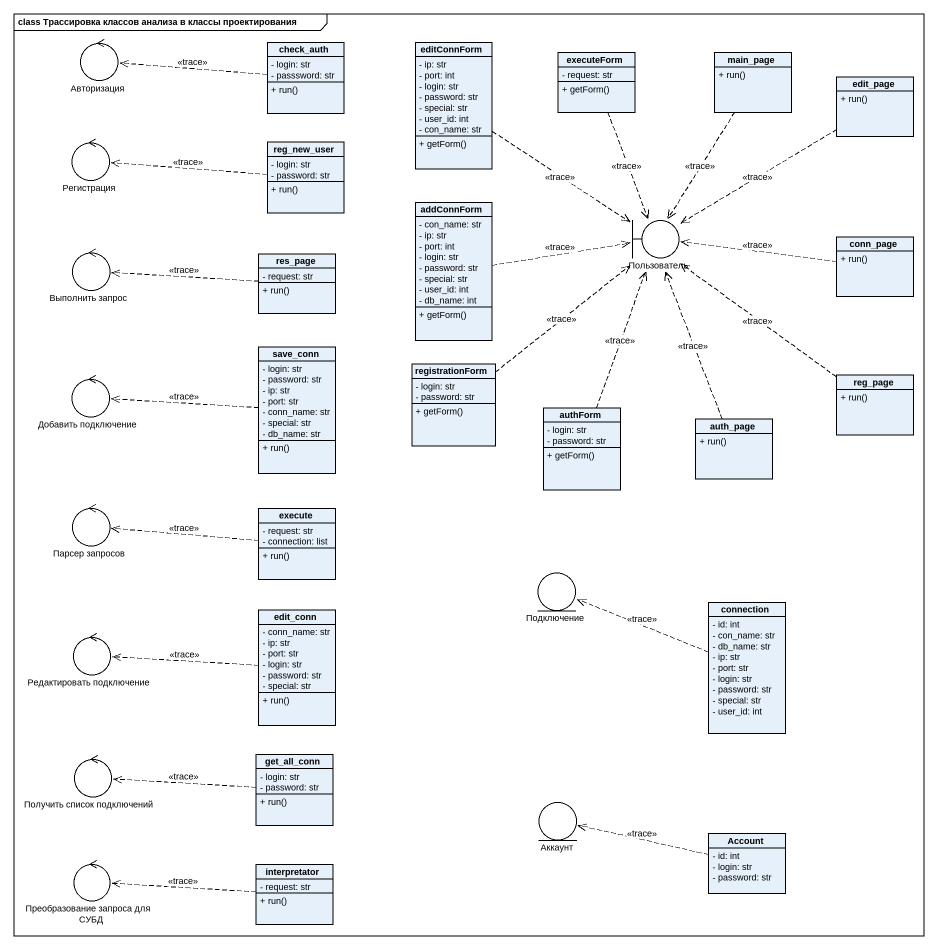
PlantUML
@startuml
mainframe class Трассировка классов анализа в классы проектирования
allowmixing
hide circle
hide empty members
skinparam classAttributeIconSize 0
control Авторизация
class check_auth {
  - login: str
  - passsword: str
  + run()
}
class editConnForm {
  - ip: str
  - port: int
  - login: str
  - password: str
  - special: str
  - user_id: int
  - con_name: str
  + getForm()
}
class executeForm {
  - request: str
  + getForm()
}
class main_page {
  + run()
}
class edit_page {
  + run()
}
control Регистрация
class reg_new_user {
  - login: str
  - password: str
  + run()
}
class addConnForm {
  - con_name: str
  - ip: str
  - port: int
  - login: str
  - password: str
  - special: str
  - user_id: int
  - db_name: int
  + getForm()
}
boundary Пользователь
control "Выполнить запрос" as Выполнить_запрос
class res_page {
  - request: str
  + run()
}
class conn_page {
  + run()
}
class save_conn {
  - login: str
  - password: str
  - ip: str
  - port: str
  - conn_name: str
  - special: str
  - db_name: str
  + run()
}
control "Добавить подключение" as Добавить_подключение
class registrationForm {
  - login: str
  - password: str
  + getForm()
}
class reg_page {
  + run()
}
class authForm {
  - login: str
  - password: str
  + getForm()
}
class auth_page {
  + run()
}
control "Парсер запросов" as Парсер_запросов
class execute {
  - request: str
  - connection: list
  + run()
}
entity Подключение
class edit_conn {
  - conn_name: str
  - ip: str
  - port: str
  - login: str
  - password: str
  - special: str
  + run()
}
class connection {
  - id: int
  - con_name: str
  - db_name: str
  - ip: str
  - port: str
  - login: str
  - password: str
  - special: str
  - user_id: int
}
control "Редактировать подключение" as Редактировать_подключение
control "Получить список подключений" as Получить_список_подключений
class get_all_conn {
  - login: str
  - password: str
  + run()
}
entity Аккаунт
class Account {
  - id: int
  - login: str
  - password: str
}
control "Преобразование запроса для СУБД" as Преобразование_запроса_для
class interpretator {
  - request: str
  + run()
}
check_auth .left.> Авторизация : <<trace>>
editConnForm ..> Пользователь : <<trace>>
executeForm ..> Пользователь : <<trace>>
main_page ..> Пользователь : <<trace>>
edit_page ..> Пользователь : <<trace>>
reg_new_user .left.> Регистрация : <<trace>>
addConnForm .right.> Пользователь : <<trace>>
res_page .left.> Выполнить_запрос : <<trace>>
conn_page .left.> Пользователь : <<trace>>
save_conn .left.> Добавить_подключение : <<trace>>
registrationForm .up.> Пользователь : <<trace>>
reg_page .up.> Пользователь : <<trace>>
authForm .up.> Пользователь : <<trace>>
auth_page .up.> Пользователь : <<trace>>
execute .left.> Парсер_запросов : <<trace>>
edit_conn .left.> Редактировать_подключение : <<trace>>
connection .left.> Подключение : <<trace>>
get_all_conn .left.> Получить_список_подключений : <<trace>>
Account .left.> Аккаунт : <<trace>>
interpretator .left.> Преобразование_запроса_для : <<trace>>
@enduml
